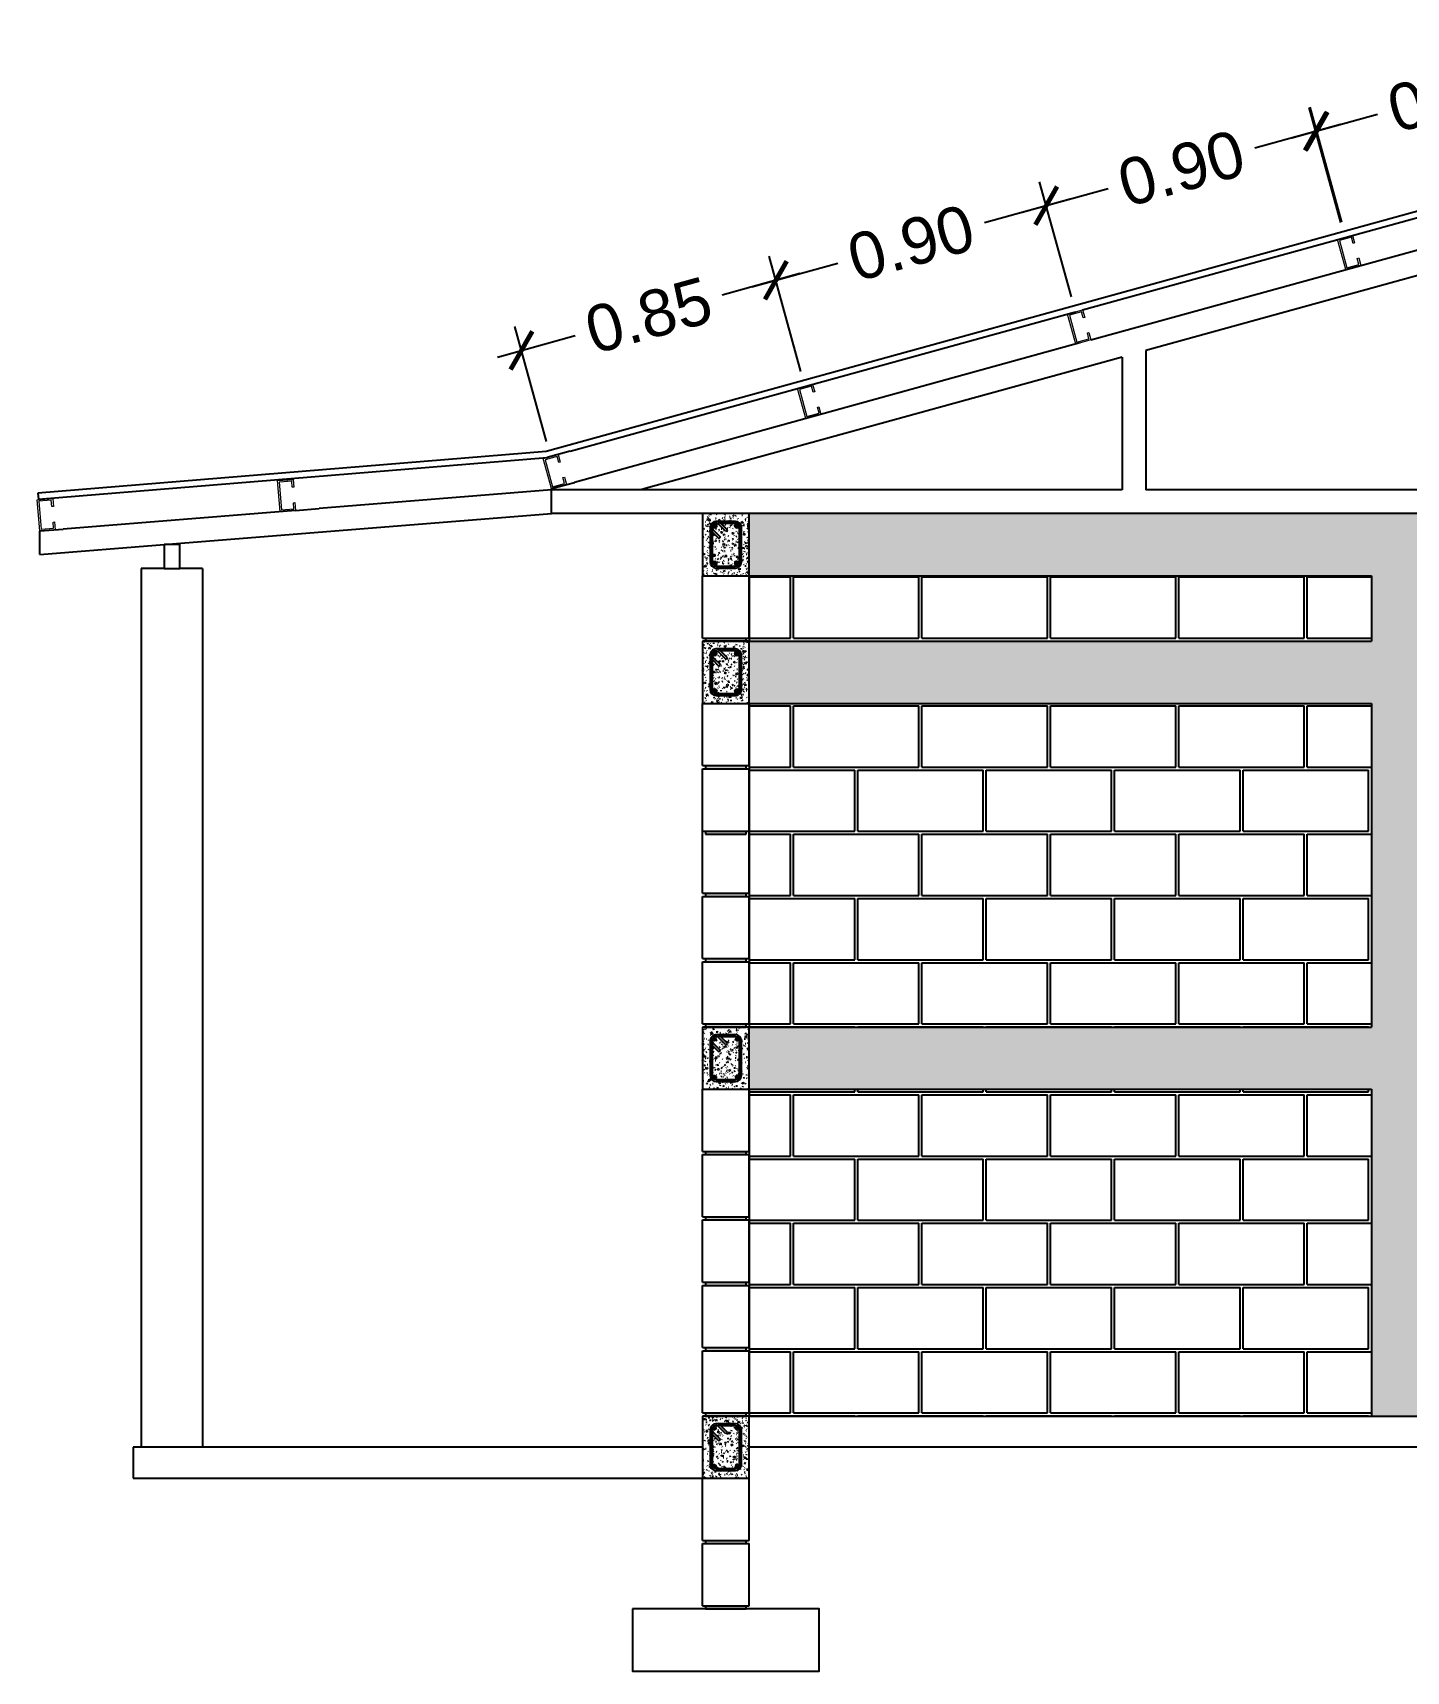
# Model space of a CAD drawing. Header units: metres. Extents: x 258817 to 259192, y 1878716 to 1878911.
# Drawn here: x 258947.08 to 258951.5, y 1878812.9 to 1878818.16 of the extents above; entities that cross this region are included whole.
import ezdxf

# ---------------------------------------------------------------- set-up
doc = ezdxf.new("R2010")
doc.units = ezdxf.units.M
doc.header["$MEASUREMENT"] = 0
for name, color, linetype in [('0.05', 9, 'Continuous'), ('SectionCutEdges', 1, 'Continuous'), ('Vistas', 7, 'Continuous')]:
    doc.layers.add(name, color=color, linetype=linetype)
doc.layers.add('G-Sect', color=73, linetype='Continuous', lineweight=50)
doc.styles.get("Standard").update_dxf_attribs({"font": 'arial.ttf'})
doc.dimstyles.new('JPcotas75', dxfattribs={"dimtxt": 0.15, "dimasz": 0.1, "dimexe": 0.08, "dimexo": 0.05, "dimgap": 0.05, "dimtad": 0, "dimzin": 1, "dimdsep": 46, "dimtxsty": 'Standard', "dimblk": 'ARCHTICK', "dimcen": 2.5, "dimdle": 0.08, "dimclrd": 1, "dimclre": 1, "dimclrt": 2, "dimadec": 0, "dimazin": 0, "dimtfac": 1, "dimtmove": 1, "dimatfit": 2, "dimfxl": 1.25, "dimarcsym": 0})

# ---------------------------------------------------------------- blocks, each defined once
blk = doc.blocks.new('Bloque')
h = blk.add_hatch(color=256)
h.dxf.hatch_style = 1
h.paths.add_polyline_path([(-0.06500000000000128, 0.009999999999999787), (-0.06500000000000127, 8.673617379884035e-19), (0.06499999999999773, 0), (0.06499999999999773, 0.009999999999999787)])
for p, q in [((-0.07500000000000284, 0.009999999999999787), (-0.07500000000000284, 0.21)), ((-0.07500000000000284, 0.21), (0.07499999999999574, 0.21)), ((0.07499999999999929, 0.009999999999999787), (0.07499999999999574, 0.21)), ((-0.07500000000000284, 0.009999999999999787), (-0.06500000000000128, 0.009999999999999787)), ((-0.06500000000000128, 0.009999999999999787), (-0.06500000000000128, 0)), ((-0.06500000000000128, 0.009999999999999787), (0.06499999999999773, 0.009999999999999787)), ((-0.06500000000000128, 0), (0.06499999999999773, 0)), ((0.06499999999999773, 0), (0.06499999999999773, 0.009999999999999787)), ((0.06499999999999773, 0.009999999999999787), (0.07499999999999929, 0.009999999999999787))]:
    blk.add_line(p, q)
blk = doc.blocks.new('Solera Intermedia')
at = {"layer": 'Vistas'}
h = blk.add_hatch(dxfattribs=at)
h.set_pattern_fill('FP_1', color=256, scale=0.001, style=0, pattern_type=2)
h.set_pattern_definition([(49.99999999999999, (-27.03235714041512, 14.39042432792485), (0.03643649882390161, -0.003187713201625367), [0.00381, -0.04191]), (355, (-27.03235714041512, 14.39042432792485), (-0.007048450637260457, 0.03821172008185581), [0.003048, -0.033528]), (100.451, (-27.02932114040595, 14.39015832799487), (0.02938857289101913, 0.03502294419989923), [0.003238, -0.035618]), (46.184, (-27.03235714041512, 14.40058432798833), (0.05421605576489392, -0.008408366208599218), [0.005715, -0.062865]), (96.63599999999998, (-27.02783914041356, 14.39988332777284), (0.04748050142084204, 0.04948544265564791), [0.004856999999999998, -0.05342699999999998]), (351.184, (-27.03235714041512, 14.40058432798833), (0.04748105749519273, 0.04948459764551189), [0.004572000000000001, -0.050292]), (21, (-27.02727714041248, 14.39804432797246), (0.03032264590381153, -0.02045280194477181), [0.00381, -0.04191]), (326, (-27.02727714041248, 14.39804432797246), (0.01236069566969662, 0.0368378801040606), [0.003048, -0.033528]), (71.45100000000001, (-27.02475014040829, 14.39634032780305), (0.04268328529264974, 0.01638389433639848), [0.003238, -0.035618]), (37.50000000000001, (-27.03235714041512, 14.39042432792485), (0.0006180667407672544, 0.01691081956925676), [0.001676, -0.031445, 0.001676, -0.03236, -0.033655]), (37.50000000000001, (-27.03235714041512, 14.39042432792485), (0.0006180667407672544, 0.01691081956925676), [-0.06715800000000001, 0.001676, -0.031979]), (7.499999999999999, (-27.03235714041512, 14.39042432792485), (0.01336413812266817, 0.02003577892766457), [0.001676, -0.017729, 0.001676, -0.03068300000000001, -0.012827]), (7.499999999999999, (-27.03235714041512, 14.39042432792485), (0.01336413812266817, 0.02003577892766457), [-0.051765, 0.001676, -0.011151]), (327.5, (-27.04368614041596, 14.39042432792485), (0.02711815875975743, -0.001146058672403351), [0.001676, -0.011024, 0.001676, -0.037948, -0.05257800000000001]), (327.5, (-27.04368614041596, 14.39042432792485), (0.02711815875975743, -0.001146058672403351), [-0.052324, 0.001676, -0.050902]), (317.5, (-27.04876614041859, 14.39042432792485), (0.0296257896324425, 0.005085069680374332), [0.001676, -0.014834, 0.001676, -0.024638, -0.037338]), (317.5, (-27.04876614041859, 14.39042432792485), (0.0296257896324425, 0.005085069680374332), [-0.042824, 0.001676, -0.035662])])
h.paths.add_polyline_path([(-0.07500000001164153, 0), (0.07500000001164153, 0), (0.07500000001164153, 0.1999999999534339), (-0.07500000001164153, 0.1999999999534339), (-0.07500000001164153, 0.03911949717439711)])
h.paths.add_polyline_path([(-0.02196974388789386, 0.02499999990686774), (-0.0309500000148546, 0.02499999990686774), (-0.03588050280814059, 0.0256491128820926), (-0.04047500001615845, 0.02755221608094871), (-0.04442038419074379, 0.03057961585000157), (-0.04744778393069282, 0.03452500002458692), (-0.04935088698402978, 0.03911949717439711), (-0.04999999998835847, 0.04404999990947545), (-0.04999999998835847, 0.1559500000439584), (-0.04935088698402978, 0.1608805027790368), (-0.04744778393069282, 0.165474999928847), (-0.04442038419074379, 0.1694203841034323), (-0.04047500001615845, 0.1724477838724852), (-0.03588050280814059, 0.1743508868385106), (-0.0309500000148546, 0.1750000000465661), (0.03094999998575076, 0.1750000000465661), (0.03588050280814059, 0.1743508868385106), (0.04047499998705462, 0.1724477838724852), (0.04442038419074379, 0.1694203841034323), (0.04744778393069282, 0.165474999928847), (0.04935088698402978, 0.1608805027790368), (0.04999999998835847, 0.1559500000439584), (0.04999999998835847, 0.04404999990947545), (0.04935088698402978, 0.03911949717439711), (0.04744778393069282, 0.03452500002458692), (0.04442038419074379, 0.03057961585000157), (0.04047499998705462, 0.02755221608094871), (0.03588050280814059, 0.0256491128820926), (0.03094999998575076, 0.02499999990686774), (0.004971024492988363, 0.02499999990686774)])
h.paths.add_polyline_path([(-0.01747961580986157, 0.03135000006295741), (0.03094999998575076, 0.03135000006295741), (0.03423700187704526, 0.03178274189122021), (0.03729999999632128, 0.03305147727951407), (0.0399302561127115, 0.0350697438698262), (0.04194852261571214, 0.03769999998621643), (0.043217258004006, 0.0407629981637001), (0.04365000000689179, 0.04404999990947545), (0.04365000000689179, 0.1559500000439584), (0.043217258004006, 0.1592370017897338), (0.04194852261571214, 0.1622999999672174), (0.0399302561127115, 0.1649302560836077), (0.03729999999632128, 0.1669485226739198), (0.03423700187704526, 0.1682172580622137), (0.03094999998575076, 0.1686499998904765), (-0.01670923162600957, 0.1686499998904765), (0.004971024492988363, 0.1469697437714785), (0.0004808964149560779, 0.1424796157516539), (-0.02196974388789386, 0.1649302560836077), (-0.02460000000428408, 0.1669485226739198), (-0.0276629981235601, 0.1682172580622137), (-0.0309500000148546, 0.1686499998904765), (-0.03423700187704526, 0.1682172580622137), (-0.03729999999632128, 0.1669485226739198), (-0.0399302561127115, 0.1649302560836077), (-0.04194852261571214, 0.1622999999672174), (-0.043217258004006, 0.1592370017897338), (-0.04365000000689179, 0.1559500000439584), (-0.043217258004006, 0.1526629980653524), (-0.04194852261571214, 0.1495999998878688), (-0.0399302561127115, 0.1469697437714785), (-0.01747961580986157, 0.1245191034395248), (-0.02196974388789386, 0.1200289754197001), (-0.04365000000689179, 0.1417092315386981), (-0.04365000000689179, 0.04404999990947545), (-0.043217258004006, 0.0407629981637001), (-0.04194852261571214, 0.03769999998621643), (-0.0399302561127115, 0.0350697438698262), (-0.03729999999632128, 0.03305147727951407), (-0.03423700187704526, 0.03178274189122021), (-0.0309500000148546, 0.03135000006295741), (-0.02196974388789386, 0.03135000006295741)])
h = blk.add_hatch(color=256, dxfattribs=at)
edge = h.paths.add_edge_path()
edge.add_arc((-0.03656266006873921, 0.1615626600105315), 0.004762499999998909, 0, 360)
for points in [[(-0.03656266006873921, 0.156800159951672), (-0.03398785818717442, 0.1575561901554465), (-0.03223053770489059, 0.1595842461101711), (-0.03184863546630368, 0.1622404344379902), (-0.03296340274391696, 0.164681434398517), (-0.03522090878686868, 0.1661322452127934), (-0.03790441137971357, 0.1661322452127934), (-0.04016191742266528, 0.164681434398517), (-0.04127668470027857, 0.1622404344379902), (-0.04089478246169165, 0.1595842461101711), (-0.03913746197940782, 0.1575561901554465)], [(0.03724043449619785, 0.1568486355245113), (0.03968143431120552, 0.1579634028021246), (0.0411322453583125, 0.1602209086995572), (0.0411322453583125, 0.1629044113215059), (0.03968143431120552, 0.1651619174517691), (0.03724043449619785, 0.1662766847293824), (0.03458424608106725, 0.165894782403484), (0.0325561901263427, 0.1641374619212002), (0.03180016006808728, 0.1615626600105315), (0.0325561901263427, 0.1589878580998629), (0.03458424608106725, 0.1572305376175791)], [(-0.03656266006873921, 0.03367483988404274), (-0.03398785818717442, 0.03443086985498667), (-0.03223053770489059, 0.03645892580971122), (-0.03184863546630368, 0.03911511437036097), (-0.03296340274391696, 0.04155611409805715), (-0.03522090878686868, 0.04300692514516413), (-0.03790441137971357, 0.04300692514516413), (-0.04016191742266528, 0.04155611409805715), (-0.04127668470027857, 0.03911511437036097), (-0.04089478246169165, 0.03645892580971122), (-0.03913746197940782, 0.03443086985498667)], [(0.03588488567038439, 0.03372331522405148), (0.03854107408551499, 0.03410521754994988), (0.04056913001113571, 0.03586253803223372), (0.04132516006939113, 0.03843733994290233), (0.04056913001113571, 0.04101214185357094), (0.03854107408551499, 0.04276946233585477), (0.03588488567038439, 0.04315136442892253), (0.03344388582627289, 0.04203659715130925), (0.03199307477916591, 0.03977909125387669), (0.03199307477916591, 0.03709558863192797), (0.03344388582627289, 0.03483808250166476)]]:
    blk.add_hatch(color=256, dxfattribs=at).paths.add_polyline_path(points)
h = blk.add_hatch(color=256, dxfattribs=at)
edge = h.paths.add_edge_path()
edge.add_arc((0.03656266006873921, 0.1615626600105315), 0.004762500000000728, 0, 360)
h = blk.add_hatch(color=256, dxfattribs=at)
edge = h.paths.add_edge_path()
edge.add_arc((-0.03656266006873921, 0.03843733994290233), 0.004762499999998909, 0, 360)
h = blk.add_hatch(color=256, dxfattribs=at)
edge = h.paths.add_edge_path()
edge.add_arc((0.03656266006873921, 0.03843733994290233), 0.004762499999998909, 0, 360)
for p, q in [((0.07500000001164153, 0.1999999999534339), (-0.07500000001164153, 0.1999999999534339)), ((-0.07500000001164153, 0.1999999999534339), (-0.07500000001164153, 0)), ((-0.04016191742266528, 0.164681434398517), (-0.04127668470027857, 0.1622404344379902)), ((-0.04127668470027857, 0.1622404344379902), (-0.04089478246169165, 0.1595842461101711)), ((-0.04089478246169165, 0.1595842461101711), (-0.03913746197940782, 0.1575561901554465)), ((-0.03790441137971357, 0.1661322452127934), (-0.04016191742266528, 0.164681434398517)), ((-0.03522090878686868, 0.1661322452127934), (-0.03790441137971357, 0.1661322452127934)), ((-0.03296340274391696, 0.164681434398517), (-0.03522090878686868, 0.1661322452127934)), ((-0.03398785818717442, 0.1575561901554465), (-0.03223053770489059, 0.1595842461101711)), ((-0.03184863546630368, 0.1622404344379902), (-0.03296340274391696, 0.164681434398517)), ((-0.03223053770489059, 0.1595842461101711), (-0.03184863546630368, 0.1622404344379902)), ((0.03094999998575076, 0.1750000000465661), (-0.0309500000148546, 0.1750000000465661)), ((0.0004808964149560779, 0.1424796157516539), (-0.02196974388789386, 0.1649302560836077)), ((0.004971024492988363, 0.1469697437714785), (-0.01747961580986157, 0.1694203841034323)), ((0.03094999998575076, 0.1686499998904765), (-0.01670923162600957, 0.1686499998904765)), ((0.0325561901263427, 0.1641374619212002), (0.03180016006808728, 0.1615626600105315)), ((0.03180016006808728, 0.1615626600105315), (0.0325561901263427, 0.1589878580998629)), ((0.03458424608106725, 0.165894782403484), (0.0325561901263427, 0.1641374619212002)), ((0.0325561901263427, 0.1589878580998629), (0.03458424608106725, 0.1572305376175791)), ((0.03724043449619785, 0.1662766847293824), (0.03458424608106725, 0.165894782403484)), ((0.03968143431120552, 0.1651619174517691), (0.03724043449619785, 0.1662766847293824)), ((0.03724043449619785, 0.1568486355245113), (0.03968143431120552, 0.1579634028021246)), ((0.0411322453583125, 0.1629044113215059), (0.03968143431120552, 0.1651619174517691)), ((0.03968143431120552, 0.1579634028021246), (0.0411322453583125, 0.1602209086995572)), ((0.0411322453583125, 0.1602209086995572), (0.0411322453583125, 0.1629044113215059)), ((0.07500000001164153, 0), (0.07500000001164153, 0.1999999999534339)), ((-0.04999999998835847, 0.1559500000439584), (-0.04999999998835847, 0.04404999990947545)), ((-0.04365000000689179, 0.1559500000439584), (-0.04365000000689179, 0.04404999990947545)), ((-0.04365000000689179, 0.1417092315386981), (-0.02196974388789386, 0.1200289754197001)), ((-0.0399302561127115, 0.1469697437714785), (-0.01747961580986157, 0.1245191034395248)), ((-0.03913746197940782, 0.1575561901554465), (-0.03656266006873921, 0.156800159951672)), ((-0.03656266006873921, 0.156800159951672), (-0.03398785818717442, 0.1575561901554465)), ((-0.02196974388789386, 0.1200289754197001), (-0.01747961580986157, 0.1245191034395248)), ((0.004971024492988363, 0.1469697437714785), (0.0004808964149560779, 0.1424796157516539)), ((0.03458424608106725, 0.1572305376175791), (0.03724043449619785, 0.1568486355245113)), ((0.04365000000689179, 0.04404999990947545), (0.04365000000689179, 0.1559500000439584)), ((0.04999999998835847, 0.04404999990947545), (0.04999999998835847, 0.1559500000439584)), ((-0.07500000001164153, 0), (0.07500000001164153, 0)), ((-0.04016191742266528, 0.04155611409805715), (-0.04127668470027857, 0.03911511437036097)), ((-0.04127668470027857, 0.03911511437036097), (-0.04089478246169165, 0.03645892580971122)), ((-0.04089478246169165, 0.03645892580971122), (-0.03913746197940782, 0.03443086985498667)), ((-0.03790441137971357, 0.04300692514516413), (-0.04016191742266528, 0.04155611409805715)), ((-0.03913746197940782, 0.03443086985498667), (-0.03656266006873921, 0.03367483988404274)), ((-0.03522090878686868, 0.04300692514516413), (-0.03790441137971357, 0.04300692514516413)), ((-0.03656266006873921, 0.03367483988404274), (-0.03398785818717442, 0.03443086985498667)), ((-0.03296340274391696, 0.04155611409805715), (-0.03522090878686868, 0.04300692514516413)), ((-0.03398785818717442, 0.03443086985498667), (-0.03223053770489059, 0.03645892580971122)), ((-0.03184863546630368, 0.03911511437036097), (-0.03296340274391696, 0.04155611409805715)), ((-0.03223053770489059, 0.03645892580971122), (-0.03184863546630368, 0.03911511437036097)), ((-0.0309500000148546, 0.03135000006295741), (0.03094999998575076, 0.03135000006295741)), ((-0.0309500000148546, 0.02499999990686774), (0.03094999998575076, 0.02499999990686774)), ((0.03344388582627289, 0.04203659715130925), (0.03199307477916591, 0.03977909125387669)), ((0.03199307477916591, 0.03977909125387669), (0.03199307477916591, 0.03709558863192797)), ((0.03199307477916591, 0.03709558863192797), (0.03344388582627289, 0.03483808250166476)), ((0.03588488567038439, 0.04315136442892253), (0.03344388582627289, 0.04203659715130925)), ((0.03344388582627289, 0.03483808250166476), (0.03588488567038439, 0.03372331522405148)), ((0.03854107408551499, 0.04276946233585477), (0.03588488567038439, 0.04315136442892253)), ((0.03588488567038439, 0.03372331522405148), (0.03854107408551499, 0.03410521754994988)), ((0.04056913001113571, 0.04101214185357094), (0.03854107408551499, 0.04276946233585477)), ((0.03854107408551499, 0.03410521754994988), (0.04056913001113571, 0.03586253803223372)), ((0.04132516006939113, 0.03843733994290233), (0.04056913001113571, 0.04101214185357094)), ((0.04056913001113571, 0.03586253803223372), (0.04132516006939113, 0.03843733994290233))]:
    blk.add_line(p, q, dxfattribs=at)
for centre, radius in [((-0.03656266006873921, 0.1615626600105315), 0.004762499999998909), ((0.03656266006873921, 0.1615626600105315), 0.004762500000000728), ((-0.03656266006873921, 0.03843733994290233), 0.004762499999998909), ((0.03656266006873921, 0.03843733994290233), 0.004762499999998909)]:
    blk.add_circle(centre, radius, dxfattribs=at)
for centre, radius, start, end in [((-0.0309500000148546, 0.1559500000439584), 0.01904999999999974, 44.99999528352232, 180), ((-0.0309500000148546, 0.1559500000439584), 0.01269999999999854, 44.99999528352232, 180), ((0.03094999998575076, 0.1559500000439584), 0.01904999999999927, 0, 90), ((0.03094999998575076, 0.1559500000439584), 0.01270000000000437, 0, 90), ((-0.0309500000148546, 0.1559500000439584), 0.01270000000000073, 180, 224.9999952835223), ((-0.0309500000148546, 0.04404999990947545), 0.01905000000000109, 180, 270), ((-0.0309500000148546, 0.04404999990947545), 0.012699999999998, 180, 270), ((0.03094999998575076, 0.04404999990947545), 0.01269999999999618, 270, 0), ((0.03094999998575076, 0.04404999990947545), 0.01904999999999927, 270, 0)]:
    blk.add_arc(centre, radius, start, end, dxfattribs=at)
blk = doc.blocks.new('Solera corona')
at = {"layer": 'Vistas'}
h = blk.add_hatch(dxfattribs=at)
h.set_pattern_fill('FP_1', color=256, scale=0.001, style=0, pattern_type=2)
h.set_pattern_definition([(49.99999999999999, (-27.49235714042152, 14.39042432792485), (0.03643649882390161, -0.003187713201625367), [0.00381, -0.04191]), (355, (-27.49235714042152, 14.39042432792485), (-0.007048450637260457, 0.03821172008185581), [0.003048, -0.033528]), (100.451, (-27.48932114041236, 14.39015832799487), (0.02938857289101913, 0.03502294419989923), [0.003238, -0.035618]), (46.184, (-27.49235714042152, 14.40058432798833), (0.05421605576489392, -0.008408366208599218), [0.005715, -0.062865]), (96.63599999999998, (-27.48783914041996, 14.39988332777284), (0.04748050142084204, 0.04948544265564791), [0.004856999999999996, -0.05342699999999997]), (351.184, (-27.49235714042152, 14.40058432798833), (0.04748105749519273, 0.04948459764551189), [0.004572000000000001, -0.050292]), (21, (-27.48727714041888, 14.39804432797246), (0.03032264590381153, -0.02045280194477181), [0.00381, -0.04191]), (326, (-27.48727714041888, 14.39804432797246), (0.01236069566969662, 0.0368378801040606), [0.003048, -0.033528]), (71.45100000000001, (-27.48475014041469, 14.39634032780305), (0.04268328529264974, 0.01638389433639848), [0.003238, -0.035618]), (37.50000000000001, (-27.49235714042152, 14.39042432792485), (0.0006180667407672544, 0.01691081956925676), [0.001676, -0.031445, 0.001676, -0.03236, -0.033655]), (37.50000000000001, (-27.49235714042152, 14.39042432792485), (0.0006180667407672544, 0.01691081956925676), [-0.06715800000000001, 0.001676, -0.031979]), (7.499999999999999, (-27.49235714042152, 14.39042432792485), (0.01336413812266817, 0.02003577892766457), [0.001676, -0.017729, 0.001676, -0.03068300000000001, -0.012827]), (7.499999999999999, (-27.49235714042152, 14.39042432792485), (0.01336413812266817, 0.02003577892766457), [-0.051765, 0.001676, -0.011151]), (327.5, (-27.50368614042236, 14.39042432792485), (0.02711815875975743, -0.001146058672403351), [0.001676, -0.011024, 0.001676, -0.037948, -0.05257800000000001]), (327.5, (-27.50368614042236, 14.39042432792485), (0.02711815875975743, -0.001146058672403351), [-0.052324, 0.001676, -0.050902]), (317.5, (-27.508766140425, 14.39042432792485), (0.0296257896324425, 0.005085069680374332), [0.001676, -0.014834, 0.001676, -0.024638, -0.037338]), (317.5, (-27.508766140425, 14.39042432792485), (0.0296257896324425, 0.005085069680374332), [-0.042824, 0.001676, -0.035662])])
h.paths.add_polyline_path([(-0.07499999999708962, 0), (0.07499999999708962, 0), (0.07499999999708962, 0.1999999999534339), (-0.07499999999708962, 0.1999999999534339), (-0.07499999999708962, 0.03911949717439711)])
h.paths.add_polyline_path([(0.03095000000030268, 0.02499999990686774), (-0.03095000000030268, 0.02499999990686774), (-0.03588050282269251, 0.0256491128820926), (-0.04047500000160653, 0.02755221608094871), (-0.04442038417619187, 0.03057961585000157), (-0.04744778394524474, 0.03452500002458692), (-0.0493508869985817, 0.03911949717439711), (-0.05000000000291038, 0.04404999990947545), (-0.05000000000291038, 0.1559500000439584), (-0.0493508869985817, 0.1608805027790368), (-0.04744778394524474, 0.165474999928847), (-0.04442038417619187, 0.1694203841034323), (-0.04047500000160653, 0.1724477838724852), (-0.03588050282269251, 0.1743508868385106), (-0.03095000000030268, 0.1750000000465661), (0.03095000000030268, 0.1750000000465661), (0.03588050279358868, 0.1743508868385106), (0.04047500000160653, 0.1724477838724852), (0.04442038417619187, 0.1694203841034323), (0.04744778394524474, 0.165474999928847), (0.04935088696947787, 0.1608805027790368), (0.05000000000291038, 0.1559500000439584), (0.05000000000291038, 0.04404999990947545), (0.04935088696947787, 0.03911949717439711), (0.04744778394524474, 0.03452500002458692), (0.04442038417619187, 0.03057961585000157), (0.04047500000160653, 0.02755221608094871), (0.03588050279358868, 0.0256491128820926), (0.03423700186249334, 0.02543274196796119)])
h.paths.add_polyline_path([(0.009572017312166281, 0.03135000006295741), (0.03095000000030268, 0.03135000006295741), (0.03423700186249334, 0.03178274189122021), (0.03729999998176936, 0.03305147727951407), (0.03993025609815959, 0.0350697438698262), (0.04194852263026405, 0.03769999998621643), (0.04321725798945408, 0.0407629981637001), (0.04364999999233987, 0.04404999990947545), (0.04364999999233987, 0.1559500000439584), (0.04321725798945408, 0.1592370017897338), (0.04194852263026405, 0.1622999999672174), (0.03993025609815959, 0.1649302560836077), (0.03729999998176936, 0.1669485226739198), (0.03423700186249334, 0.1682172580622137), (0.03095000000030268, 0.1686499998904765), (-0.01670923164056148, 0.1686499998904765), (0.004971024478436448, 0.1469697437714785), (0.0004808964295079932, 0.1424796157516539), (-0.02196974387334194, 0.1649302560836077), (-0.024600000018836, 0.1669485226739198), (-0.02766299813811202, 0.1682172580622137), (-0.03095000000030268, 0.1686499998904765), (-0.03423700189159717, 0.1682172580622137), (-0.03730000001087319, 0.1669485226739198), (-0.03993025612726342, 0.1649302560836077), (-0.04194852263026405, 0.1622999999672174), (-0.04321725798945408, 0.1592370017897338), (-0.0436500000214437, 0.1559500000439584), (-0.04321725798945408, 0.1526629980653524), (-0.04194852263026405, 0.1495999998878688), (-0.03993025612726342, 0.1469697437714785), (-0.01747961582441349, 0.1245191034395248), (-0.02196974387334194, 0.1200289754197001), (-0.0436500000214437, 0.1417092315386981), (-0.0436500000214437, 0.04404999990947545), (-0.04321725798945408, 0.0407629981637001), (-0.04194852263026405, 0.03769999998621643), (-0.03993025612726342, 0.0350697438698262), (-0.03730000001087319, 0.03305147727951407), (-0.03423700189159717, 0.03178274189122021), (-0.03095000000030268, 0.03135000006295741), (0.004971024478436448, 0.03135000006295741)])
h = blk.add_hatch(color=256, dxfattribs=at)
edge = h.paths.add_edge_path()
edge.add_arc((-0.03544012807833496, 0.160440128063783), 0.006350000000000364, 0, 360)
for points in [[(-0.03544012807833496, 0.154090128140524), (-0.03226512805849779, 0.154940866632387), (-0.02994086676335428, 0.1572651281021535), (-0.02909012806776445, 0.160440128063783), (-0.02994086676335428, 0.1636151280254126), (-0.03226512805849779, 0.1659393892623484), (-0.03544012807833496, 0.1667901279870421), (-0.03861512806906831, 0.1659393892623484), (-0.04093938939331565, 0.1636151280254126), (-0.04179012805980165, 0.160440128063783), (-0.04093938939331565, 0.1572651281021535), (-0.03861512806906831, 0.154940866632387)], [(0.03544012804923113, 0.154090128140524), (0.03861512803996447, 0.154940866632387), (0.04093938936421182, 0.1572651281021535), (0.04179012805980165, 0.160440128063783), (0.04093938936421182, 0.1636151280254126), (0.03861512803996447, 0.1659393892623484), (0.03544012804923113, 0.1667901279870421), (0.03226512805849779, 0.1659393892623484), (0.02994086673425045, 0.1636151280254126), (0.02909012803866062, 0.160440128063783), (0.02994086673425045, 0.1572651281021535), (0.03226512805849779, 0.154940866632387)], [(-0.03544012807833496, 0.0332098719663918), (-0.03226512805849779, 0.03406061069108546), (-0.02994086676335428, 0.03638487192802131), (-0.02909012806776445, 0.03955987188965082), (-0.02994086676335428, 0.04273487185128033), (-0.03226512805849779, 0.04505913332104683), (-0.03544012807833496, 0.04590987181290984), (-0.03861512806906831, 0.04505913332104683), (-0.04093938939331565, 0.04273487185128033), (-0.04179012805980165, 0.03955987188965082), (-0.04093938939331565, 0.03638487192802131), (-0.03861512806906831, 0.03406061069108546)], [(0.03544012804923113, 0.0332098719663918), (0.03861512803996447, 0.03406061069108546), (0.04093938936421182, 0.03638487192802131), (0.04179012805980165, 0.03955987188965082), (0.04093938936421182, 0.04273487185128033), (0.03861512803996447, 0.04505913332104683), (0.03544012804923113, 0.04590987181290984), (0.03226512805849779, 0.04505913332104683), (0.02994086673425045, 0.04273487185128033), (0.02909012803866062, 0.03955987188965082), (0.02994086673425045, 0.03638487192802131), (0.03226512805849779, 0.03406061069108546)]]:
    blk.add_hatch(color=256, dxfattribs=at).paths.add_polyline_path(points)
h = blk.add_hatch(color=256, dxfattribs=at)
edge = h.paths.add_edge_path()
edge.add_arc((0.03544012804923113, 0.160440128063783), 0.006350000000000364, 0, 360)
h = blk.add_hatch(color=256, dxfattribs=at)
edge = h.paths.add_edge_path()
edge.add_arc((-0.03544012807833496, 0.03955987188965082), 0.006350000000000364, 0, 360)
h = blk.add_hatch(color=256, dxfattribs=at)
edge = h.paths.add_edge_path()
edge.add_arc((0.03544012804923113, 0.03955987188965082), 0.006350000000000364, 0, 360)
for p, q in [((0.07499999999708962, 0.1999999999534339), (-0.07499999999708962, 0.1999999999534339)), ((-0.07499999999708962, 0.1999999999534339), (-0.07499999999708962, 0)), ((-0.04093938939331565, 0.1636151280254126), (-0.04179012805980165, 0.160440128063783)), ((-0.04179012805980165, 0.160440128063783), (-0.04093938939331565, 0.1572651281021535)), ((-0.03861512806906831, 0.1659393892623484), (-0.04093938939331565, 0.1636151280254126)), ((-0.03544012807833496, 0.1667901279870421), (-0.03861512806906831, 0.1659393892623484)), ((-0.03226512805849779, 0.1659393892623484), (-0.03544012807833496, 0.1667901279870421)), ((-0.02994086676335428, 0.1636151280254126), (-0.03226512805849779, 0.1659393892623484)), ((0.03095000000030268, 0.1750000000465661), (-0.03095000000030268, 0.1750000000465661)), ((-0.02909012806776445, 0.160440128063783), (-0.02994086676335428, 0.1636151280254126)), ((-0.02994086676335428, 0.1572651281021535), (-0.02909012806776445, 0.160440128063783)), ((0.0004808964295079932, 0.1424796157516539), (-0.02196974387334194, 0.1649302560836077)), ((0.004971024478436448, 0.1469697437714785), (-0.01747961582441349, 0.1694203841034323)), ((0.03095000000030268, 0.1686499998904765), (-0.01670923164056148, 0.1686499998904765)), ((0.02994086673425045, 0.1636151280254126), (0.02909012803866062, 0.160440128063783)), ((0.02909012803866062, 0.160440128063783), (0.02994086673425045, 0.1572651281021535)), ((0.03226512805849779, 0.1659393892623484), (0.02994086673425045, 0.1636151280254126)), ((0.03544012804923113, 0.1667901279870421), (0.03226512805849779, 0.1659393892623484)), ((0.03861512803996447, 0.1659393892623484), (0.03544012804923113, 0.1667901279870421)), ((0.04093938936421182, 0.1636151280254126), (0.03861512803996447, 0.1659393892623484)), ((0.04179012805980165, 0.160440128063783), (0.04093938936421182, 0.1636151280254126)), ((0.04093938936421182, 0.1572651281021535), (0.04179012805980165, 0.160440128063783)), ((0.07499999999708962, 0), (0.07499999999708962, 0.1999999999534339)), ((-0.05000000000291038, 0.1559500000439584), (-0.05000000000291038, 0.04404999990947545)), ((-0.0436500000214437, 0.1559500000439584), (-0.0436500000214437, 0.04404999990947545)), ((-0.0436500000214437, 0.1417092315386981), (-0.02196974387334194, 0.1200289754197001)), ((-0.04093938939331565, 0.1572651281021535), (-0.03861512806906831, 0.154940866632387)), ((-0.03993025612726342, 0.1469697437714785), (-0.01747961582441349, 0.1245191034395248)), ((-0.03861512806906831, 0.154940866632387), (-0.03544012807833496, 0.154090128140524)), ((-0.03544012807833496, 0.154090128140524), (-0.03226512805849779, 0.154940866632387)), ((-0.03226512805849779, 0.154940866632387), (-0.02994086676335428, 0.1572651281021535)), ((-0.02196974387334194, 0.1200289754197001), (-0.01747961582441349, 0.1245191034395248)), ((0.004971024478436448, 0.1469697437714785), (0.0004808964295079932, 0.1424796157516539)), ((0.02994086673425045, 0.1572651281021535), (0.03226512805849779, 0.154940866632387)), ((0.03226512805849779, 0.154940866632387), (0.03544012804923113, 0.154090128140524)), ((0.03544012804923113, 0.154090128140524), (0.03861512803996447, 0.154940866632387)), ((0.03861512803996447, 0.154940866632387), (0.04093938936421182, 0.1572651281021535)), ((0.04364999999233987, 0.04404999990947545), (0.04364999999233987, 0.1559500000439584)), ((0.05000000000291038, 0.04404999990947545), (0.05000000000291038, 0.1559500000439584)), ((-0.07499999999708962, 0), (0.07499999999708962, 0)), ((-0.04093938939331565, 0.04273487185128033), (-0.04179012805980165, 0.03955987188965082)), ((-0.04179012805980165, 0.03955987188965082), (-0.04093938939331565, 0.03638487192802131)), ((-0.03861512806906831, 0.04505913332104683), (-0.04093938939331565, 0.04273487185128033)), ((-0.04093938939331565, 0.03638487192802131), (-0.03861512806906831, 0.03406061069108546)), ((-0.03544012807833496, 0.04590987181290984), (-0.03861512806906831, 0.04505913332104683)), ((-0.03861512806906831, 0.03406061069108546), (-0.03544012807833496, 0.0332098719663918)), ((-0.03226512805849779, 0.04505913332104683), (-0.03544012807833496, 0.04590987181290984)), ((-0.03544012807833496, 0.0332098719663918), (-0.03226512805849779, 0.03406061069108546)), ((-0.02994086676335428, 0.04273487185128033), (-0.03226512805849779, 0.04505913332104683)), ((-0.03226512805849779, 0.03406061069108546), (-0.02994086676335428, 0.03638487192802131)), ((-0.03095000000030268, 0.03135000006295741), (0.03095000000030268, 0.03135000006295741)), ((-0.03095000000030268, 0.02499999990686774), (0.03095000000030268, 0.02499999990686774)), ((-0.02909012806776445, 0.03955987188965082), (-0.02994086676335428, 0.04273487185128033)), ((-0.02994086676335428, 0.03638487192802131), (-0.02909012806776445, 0.03955987188965082)), ((0.02994086673425045, 0.04273487185128033), (0.02909012803866062, 0.03955987188965082)), ((0.02909012803866062, 0.03955987188965082), (0.02994086673425045, 0.03638487192802131)), ((0.03226512805849779, 0.04505913332104683), (0.02994086673425045, 0.04273487185128033)), ((0.02994086673425045, 0.03638487192802131), (0.03226512805849779, 0.03406061069108546)), ((0.03544012804923113, 0.04590987181290984), (0.03226512805849779, 0.04505913332104683)), ((0.03226512805849779, 0.03406061069108546), (0.03544012804923113, 0.0332098719663918)), ((0.03861512803996447, 0.04505913332104683), (0.03544012804923113, 0.04590987181290984)), ((0.03544012804923113, 0.0332098719663918), (0.03861512803996447, 0.03406061069108546)), ((0.04093938936421182, 0.04273487185128033), (0.03861512803996447, 0.04505913332104683)), ((0.03861512803996447, 0.03406061069108546), (0.04093938936421182, 0.03638487192802131)), ((0.04179012805980165, 0.03955987188965082), (0.04093938936421182, 0.04273487185128033)), ((0.04093938936421182, 0.03638487192802131), (0.04179012805980165, 0.03955987188965082))]:
    blk.add_line(p, q, dxfattribs=at)
for centre in [(-0.03544012807833496, 0.160440128063783), (0.03544012804923113, 0.160440128063783), (-0.03544012807833496, 0.03955987188965082), (0.03544012804923113, 0.03955987188965082)]:
    blk.add_circle(centre, 0.006350000000000364, dxfattribs=at)
for centre, radius, start, end in [((-0.03095000000030268, 0.1559500000439584), 0.01904999999999974, 44.99999528352232, 180), ((-0.03095000000030268, 0.1559500000439584), 0.01269999999999854, 44.99999528352232, 180), ((0.03095000000030268, 0.1559500000439584), 0.01905000000000109, 0, 90), ((0.03095000000030268, 0.1559500000439584), 0.01270000000000255, 0, 90), ((-0.03095000000030268, 0.1559500000439584), 0.01270000000000073, 180, 224.9999952835223), ((-0.03095000000030268, 0.04404999990947545), 0.01904999999999927, 180, 270), ((-0.03095000000030268, 0.04404999990947545), 0.01269999999999618, 180, 270), ((0.03095000000030268, 0.04404999990947545), 0.01269999999999618, 270, 0), ((0.03095000000030268, 0.04404999990947545), 0.01905000000000109, 270, 0)]:
    blk.add_arc(centre, radius, start, end, dxfattribs=at)
blk = doc.blocks.new('EBBBA')
at = {"layer": 'G-Sect', "color": 1, "linetype": 'Continuous', "lineweight": 15}
for p, q in [((322.5081565357202, 226.0165685705693), (322.557652870648, 226.0280032908857)), ((322.531025976353, 225.9175759007137), (322.5081565357202, 226.0165685705693)), ((322.5539066487374, 226.0220061397789), (322.5141536868269, 226.0128223486587)), ((322.5141536868269, 226.0128223486587), (322.5347721982636, 225.9235730518203)), ((322.5584985442975, 226.0021296588237), (322.5539066487374, 226.0220061397789)), ((322.557652870648, 226.0280032908857), (322.5633702308062, 226.0032551234218)), ((322.5633702308062, 226.0032551234218), (322.5584985442975, 226.0021296588237)), ((322.5805223112808, 225.92901062103), (322.531025976353, 225.9175759007137)), ((322.5347721982636, 225.9235730518203), (322.5745251601741, 225.9327568429406)), ((322.569933264614, 225.9526333238958), (322.5748049511226, 225.953758788494)), ((322.5745251601741, 225.9327568429406), (322.569933264614, 225.9526333238958)), ((322.5748049511226, 225.953758788494), (322.5805223112808, 225.92901062103))]:
    blk.add_line(p, q, dxfattribs=at)
blk = doc.blocks.new('_ArchTick')
at = {"color": 0, "linetype": 'ByBlock', "const_width": 0.15}
blk.add_lwpolyline([(-0.5, -0.5), (0.5, 0.5)], dxfattribs=at)
blk = doc.blocks.new('*D776')
at = {"layer": 'Defpoints', "color": 0, "transparency": 16777216}
for p in [(258949.4724191487, 1878817.368300696), (258949.5664833334, 1878817.027176354), (258948.7488559726, 1878816.801717653)]:
    blk.add_point(p, dxfattribs=at)
at = {"layer": 'Vistas', "color": 1, "lineweight": -2, "transparency": 16777216}
for p, q in [((258949.5531920153, 1878817.075377401), (258949.4511530398, 1878817.44542237)), ((258949.5495408228, 1878817.389566805), (258949.3001555555, 1878817.320799441)), ((258948.5776701139, 1878817.121575886), (258948.8270553814, 1878817.19034325)), ((258948.7355646546, 1878816.8499187), (258948.6335256791, 1878817.219963669))]:
    blk.add_line(p, q, dxfattribs=at)
at = {"layer": 'Vistas', "color": 1, "lineweight": -2, "transparency": 16777216, "xscale": 0.1, "yscale": 0.1, "zscale": 0.1}
for p, rotation in [((258949.4724191487, 1878817.368300696), 15.41606107237951), ((258948.654791788, 1878817.142841995), 195.4160610723795)]:
    blk.add_blockref('_ArchTick', p, dxfattribs=dict(at, rotation=rotation))
at = {"layer": 'Vistas', "color": 2, "transparency": 16777216, "insert": (258949.0636054684, 1878817.255571346), "char_height": 0.15, "attachment_point": 5, "rotation": 15.416061072379506}
blk.add_mtext('0.85', dxfattribs=at)
blk = doc.blocks.new('*D777')
at = {"layer": 'Defpoints', "color": 0, "transparency": 16777216}
for p in [(258950.3413512013, 1878817.607994182), (258950.4354473602, 1878817.26687866), (258949.5664833332, 1878817.027176354)]:
    blk.add_point(p, dxfattribs=at)
at = {"layer": 'Vistas', "color": 1, "lineweight": -2, "transparency": 16777216}
for p, q in [((258950.4221515241, 1878817.31507846), (258950.3200778636, 1878817.685113862)), ((258950.4184708815, 1878817.62926752), (258950.142624077, 1878817.55317563)), ((258949.5531874972, 1878817.075376154), (258949.4511138367, 1878817.445411557)), ((258949.395267494, 1878817.347018539), (258949.6711142985, 1878817.423110428))]:
    blk.add_line(p, q, dxfattribs=at)
at = {"layer": 'Vistas', "color": 1, "lineweight": -2, "transparency": 16777216, "xscale": 0.1, "yscale": 0.1, "zscale": 0.1}
for p, rotation in [((258950.3413512013, 1878817.607994182), 15.42143163188402), ((258949.4723871744, 1878817.368291876), 195.421431631884)]:
    blk.add_blockref('_ArchTick', p, dxfattribs=dict(at, rotation=rotation))
at = {"layer": 'Vistas', "color": 2, "transparency": 16777216, "insert": (258949.9068691878, 1878817.488143029), "char_height": 0.15, "attachment_point": 5, "rotation": 15.421431631884023}
blk.add_mtext('0.90', dxfattribs=at)
blk = doc.blocks.new('*D778')
at = {"layer": 'Defpoints', "color": 0, "transparency": 16777216}
for p in [(258952.0765888636, 1878818.086481648), (258952.1706850225, 1878817.745366125), (258951.3017209957, 1878817.50566382)]:
    blk.add_point(p, dxfattribs=at)
at = {"layer": 'Vistas', "color": 1, "lineweight": -2, "transparency": 16777216}
for p, q in [((258952.1573891864, 1878817.793565926), (258952.0553155259, 1878818.163601328)), ((258952.153708544, 1878818.107754985), (258951.8778617395, 1878818.031663096)), ((258951.2884251596, 1878817.55386362), (258951.1863514991, 1878817.923899023)), ((258951.1305051566, 1878817.825506005), (258951.406351961, 1878817.901597894))]:
    blk.add_line(p, q, dxfattribs=at)
at = {"layer": 'Vistas', "color": 1, "lineweight": -2, "transparency": 16777216, "xscale": 0.1, "yscale": 0.1, "zscale": 0.1}
for p, rotation in [((258952.0765888636, 1878818.086481648), 15.42143163188402), ((258951.2076248368, 1878817.846779342), 195.421431631884)]:
    blk.add_blockref('_ArchTick', p, dxfattribs=dict(at, rotation=rotation))
at = {"layer": 'Vistas', "color": 2, "transparency": 16777216, "insert": (258951.6421068504, 1878817.966630495), "char_height": 0.15, "attachment_point": 5, "rotation": 15.421431631884023}
blk.add_mtext('0.90', dxfattribs=at)
blk = doc.blocks.new('*D775')
at = {"layer": 'Defpoints', "color": 0, "transparency": 16777216}
for p in [(258951.2103152281, 1878817.847696487), (258951.3044113869, 1878817.506580966), (258950.4354473602, 1878817.26687866)]:
    blk.add_point(p, dxfattribs=at)
at = {"layer": 'Vistas', "color": 1, "lineweight": -2, "transparency": 16777216}
for p, q in [((258951.2911155508, 1878817.554780766), (258951.1890418904, 1878817.924816168)), ((258951.2874349085, 1878817.868969825), (258951.011588104, 1878817.792877935)), ((258950.264231521, 1878817.586720844), (258950.5400783255, 1878817.662812734)), ((258950.4221515241, 1878817.31507846), (258950.3200778636, 1878817.685113862))]:
    blk.add_line(p, q, dxfattribs=at)
at = {"layer": 'Vistas', "color": 1, "lineweight": -2, "transparency": 16777216, "xscale": 0.1, "yscale": 0.1, "zscale": 0.1}
for p, rotation in [((258951.2103152281, 1878817.847696487), 15.42143163188402), ((258950.3413512014, 1878817.607994182), 195.421431631884)]:
    blk.add_blockref('_ArchTick', p, dxfattribs=dict(at, rotation=rotation))
at = {"layer": 'Vistas', "color": 2, "transparency": 16777216, "insert": (258950.7758332149, 1878817.727845334), "char_height": 0.15, "attachment_point": 5, "rotation": 15.421431631884023}
blk.add_mtext('0.90', dxfattribs=at)

msp = doc.modelspace()

# ---------------------------------------------------------------- hatches: boundary and pattern name
at = {"layer": '0.05'}
h = msp.add_hatch(dxfattribs=at)
h.set_pattern_fill('AR-CONC', color=256, scale=0.0258)
h.set_pattern_definition([(49.99999999999999, (0, 0), (0.1850531271109944, -0.01619005082550954), [0.01935, -0.21285]), (355, (0, 0), (-0.035797844072154, 0.194065570494603), [0.01548, -0.17028]), (100.45144446, (0.015421093698, -0.001349170752), (0.1492552824555949, 0.1778755176699064), [0.01644496953599999, -0.180894664896]), (46.18420000000001, (0, 0.0516), (0.2753482633132657, -0.04270397444461375), [0.029025, -0.319275]), (96.63563549, (0.02294568021, 0.048041326794), (0.2411427819839509, 0.251322598999834), [0.024667468236, -0.27134215008]), (351.1841639899999, (0, 0.0516), (0.2411427818241315, 0.2513225988696575), [0.02322, -0.255420000258]), (21, (0.0258, 0.0387), (0.1540020194465631, -0.1038756737916574), [0.01935, -0.21285]), (326.0000000000001, (0.0258, 0.0387), (0.06277535563576808, 0.1870887116220881), [0.01548, -0.17028]), (71.45144474, (0.038633501532, 0.030043693908), (0.2167773731963326, 0.0832130374240393), [0.01644496902, -0.180894664896]), (37.50000000000001, (0, 0), (0.003137242671860992, 0.08588661428847837), [0, -0.168216, 0, -0.17286, 0, -0.170925]), (7.499999999999999, (0, 0), (0.06787194066007433, 0.1017582216656489), [0, -0.09855599999999999, 0, -0.164346, 0, -0.065145]), (327.5, (-0.057534, 0), (0.1377261885324815, -0.005819156907469977), [0, -0.0645, 0, -0.20124, 0, -0.26703]), (317.5, (-0.083334, 0), (0.1504620316903356, 0.02582708544173797), [0, -0.08385, 0, -0.133644, 0, -0.18963])])
h.paths.add_polyline_path([(258955.1065645926, 1878816.208553742), (258953.1065645925, 1878816.208553741), (258953.1065645925, 1878816.418553742), (258955.1065645926, 1878816.418553742), (258955.1065645926, 1878816.618553742), (258949.3865645927, 1878816.618553742), (258949.3865645927, 1878816.418553741), (258951.3865645925, 1878816.418553742), (258951.3865645926, 1878816.208553741), (258949.3865645926, 1878816.208553741), (258949.3865645926, 1878816.008553741), (258951.3865645926, 1878816.008553741), (258951.3865645925, 1878814.968553742), (258949.3865645926, 1878814.968553742), (258949.3865645926, 1878814.768553742), (258951.3865645925, 1878814.768553742), (258951.3865645926, 1878813.718553742), (258951.5865645925, 1878813.718553742), (258951.5865645925, 1878814.768553742), (258951.7165645926, 1878814.768553742), (258951.7165645926, 1878814.868553742), (258955.1065645926, 1878814.868553742), (258955.1065645926, 1878814.968553742), (258953.1065645925, 1878814.968553742), (258953.1065645925, 1878816.008553741), (258955.1065645926, 1878816.008553742)])
h.paths.add_polyline_path([(258951.5865645925, 1878816.208553741), (258951.5865645925, 1878816.418553742), (258952.9065645926, 1878816.418553742), (258952.9065645926, 1878816.208553741)], flags=16)
h.paths.add_polyline_path([(258951.5865645925, 1878816.008553741), (258952.9065645926, 1878816.008553741), (258952.9065645926, 1878814.968553742), (258951.5865645925, 1878814.968553742)], flags=16)
h = msp.add_hatch(dxfattribs=at)
h.set_pattern_fill('AR-B816C', color=256, scale=0.0258)
h.set_pattern_definition([(0, (258951.3865645926, 1878816.208553741), (0.2064, 0.2064), [0.403125, -0.009675]), (0, (258951.1801645926, 1878816.218228742), (0.2064, 0.2064), [0.403125, -0.009675]), (90, (258951.3865645926, 1878816.208553741), (-0.2064, 0.2064), [-0.216075, 0.196725]), (90, (258951.3768895926, 1878816.208553741), (-0.2064, 0.2064), [-0.216075, 0.196725])])
h.paths.add_polyline_path([(258951.3865645925, 1878816.418553742), (258949.3865645926, 1878816.418553741), (258949.3865645926, 1878816.218553742), (258949.3865645926, 1878816.208553741), (258951.3865645926, 1878816.208553741)])
h = msp.add_hatch(dxfattribs=at)
h.set_pattern_fill('AR-B816C', color=256, scale=0.0258)
h.set_pattern_definition([(0, (258951.3865645926, 1878814.968553742), (0.2064, 0.2064), [0.403125, -0.009675]), (0, (258951.1801645926, 1878814.978228742), (0.2064, 0.2064), [0.403125, -0.009675]), (90, (258951.3865645926, 1878814.968553742), (-0.2064, 0.2064), [-0.216075, 0.196725]), (90, (258951.3768895926, 1878814.968553742), (-0.2064, 0.2064), [-0.216075, 0.196725])])
h.paths.add_polyline_path([(258951.3865645926, 1878816.008553741), (258949.3865645926, 1878816.008553741), (258949.3865645926, 1878815.808553742), (258949.3865645926, 1878814.968553742), (258951.3865645925, 1878814.968553742)])
h = msp.add_hatch(dxfattribs=at)
h.set_pattern_fill('AR-B816C', color=256, scale=0.0258)
h.set_pattern_definition([(0, (258951.3865645926, 1878813.718553742), (0.2064, 0.2064), [0.403125, -0.009675]), (0, (258951.1801645926, 1878813.728228742), (0.2064, 0.2064), [0.403125, -0.009675]), (90, (258951.3865645926, 1878813.718553742), (-0.2064, 0.2064), [-0.216075, 0.196725]), (90, (258951.3768895926, 1878813.718553742), (-0.2064, 0.2064), [-0.216075, 0.196725])])
h.paths.add_polyline_path([(258951.3865645925, 1878814.768553742), (258949.3865645926, 1878814.768553742), (258949.3865645926, 1878814.568553742), (258949.3865645926, 1878813.718553742), (258951.3865645926, 1878813.718553742)])

# ---------------------------------------------------------------- linework, layer by layer
for p, q in [((258949.3865645926, 1878813.718553742), (258955.1065645926, 1878813.718553742)), ((258949.2365645926, 1878813.618553742), (258947.4065645926, 1878813.618553742)), ((258955.1065645926, 1878813.618553742), (258949.3865645926, 1878813.618553742)), ((258947.4065645926, 1878813.518553742), (258949.2365645926, 1878813.518553742))]:
    msp.add_line(p, q)
msp.add_lwpolyline([(258949.0115645926, 1878813.098553742), (258949.0115645926, 1878812.898553742), (258949.6115645926, 1878812.898553742), (258949.6115645926, 1878813.098553742), (258949.3115645926, 1878813.098553742)], close=True)
at = {"layer": 'SectionCutEdges'}
for p, q in [((258952.1277440858, 1878817.754271703), (258948.7343273986, 1878816.818545507)), ((258950.4582026876, 1878817.273065746), (258952.1330606131, 1878817.734991285)), ((258948.8112925015, 1878816.819022004), (258950.4354473601, 1878817.26687866)), ((258948.7343273986, 1878816.818545507), (258947.1008669944, 1878816.684509485)), ((258948.8112925015, 1878816.819022004), (258948.7378341071, 1878816.798766035)), ((258947.1025026268, 1878816.664576479), (258948.7378341071, 1878816.798766035)), ((258948.7513380866, 1878816.698669902), (258948.824796481, 1878816.718925871)), ((258947.1008669944, 1878816.684509485), (258947.1025026268, 1878816.664576479)), ((258947.9289513396, 1878816.628784504), (258948.004907353, 1878816.634877453)), ((258947.1065645926, 1878816.562815266), (258947.182520606, 1878816.568908215)), ((258947.5569645926, 1878816.518669902), (258947.5061645926, 1878816.518669902)), ((258947.5061645926, 1878816.518669902), (258947.5061645926, 1878816.442469902)), ((258947.5569645926, 1878816.442469902), (258947.5569645926, 1878816.518669902)), ((258947.5061645926, 1878816.442469902), (258947.5569645926, 1878816.442469902))]:
    msp.add_line(p, q, dxfattribs=at)
at = {"layer": 'Vistas'}
for p, q in [((258950.4847853235, 1878817.176663658), (258952.1032379531, 1878817.622947938)), ((258951.822118644, 1878817.462469902), (258950.6613279791, 1878817.142384768)), ((258950.4489513396, 1878817.166782526), (258948.824796481, 1878816.718925871)), ((258950.5851279791, 1878817.121372808), (258949.3865645926, 1878816.790871941)), ((258950.5851279791, 1878817.121372808), (258950.5851279791, 1878816.694753742)), ((258950.6613279791, 1878817.142384768), (258950.6613279792, 1878816.694753742)), ((258949.3865645926, 1878816.790871941), (258949.2365645926, 1878816.749509814)), ((258949.2365645926, 1878816.749509814), (258949.0521933428, 1878816.698669902)), ((258948.7513380866, 1878816.694753742), (258948.004907353, 1878816.634877453)), ((258948.7513380866, 1878816.618553742), (258948.7513380866, 1878816.698669902)), ((258950.5851279791, 1878816.694753742), (258948.7513380866, 1878816.694753742)), ((258949.0521933428, 1878816.698669902), (258949.0379913657, 1878816.694753742)), ((258952.2084645926, 1878816.694753742), (258950.6613279791, 1878816.694753742)), ((258947.9289513396, 1878816.628784504), (258947.182520606, 1878816.568908215)), ((258947.5061645926, 1878816.518669902), (258948.7513380866, 1878816.618553742)), ((258949.2365645926, 1878816.618553742), (258948.7513380866, 1878816.618553742)), ((258955.1065645926, 1878816.618553742), (258949.3865645926, 1878816.618553742)), ((258947.1065645926, 1878816.486615266), (258947.1065645926, 1878816.562815266)), ((258947.1065645926, 1878816.486615266), (258947.5061645926, 1878816.518669902)), ((258947.5061645926, 1878816.442469902), (258947.4329956719, 1878816.442469902)), ((258947.4329956719, 1878816.442469902), (258947.4329956719, 1878813.618553742)), ((258947.6301335133, 1878816.442469902), (258947.5569645926, 1878816.442469902)), ((258947.6301335133, 1878816.442469902), (258947.6301335133, 1878813.618553742)), ((258949.3865645926, 1878816.418553741), (258951.3865645925, 1878816.418553742)), ((258949.3865645926, 1878816.418553741), (258949.3865645926, 1878816.208553741)), ((258951.3865645925, 1878816.418553741), (258951.3865645926, 1878816.208553741)), ((258949.3865645926, 1878816.208553741), (258951.3865645925, 1878816.208553741)), ((258949.3865645926, 1878816.008553741), (258951.3865645925, 1878816.008553741)), ((258949.3865645926, 1878816.008553741), (258949.3865645926, 1878814.968553742)), ((258951.3865645926, 1878816.008553741), (258951.3865645925, 1878814.968553741)), ((258949.3865645926, 1878814.968553742), (258951.3865645926, 1878814.968553742)), ((258949.3865645926, 1878814.768553742), (258951.3865645926, 1878814.768553742)), ((258949.3865645926, 1878814.768553742), (258949.3865645926, 1878813.718553742)), ((258951.3865645925, 1878814.768553742), (258951.3865645926, 1878813.718553742)), ((258947.4065645926, 1878813.618553742), (258947.4065645926, 1878813.518553742)), ((258949.2365645926, 1878813.618553742), (258947.4065645926, 1878813.618553742))]:
    msp.add_line(p, q, dxfattribs=at)

# ---------------------------------------------------------------- block references
at = {"color": 7, "xscale": 0.9842519685040176, "yscale": 0.9842519685040176, "zscale": 0.9842519685040176}
for p, rotation in [((258643.4740535471, 1878581.902867457), 2.407719371361356), ((258642.6064347159, 1878581.663623725), 2.407719371361356), ((258641.7388158846, 1878581.424379992), 2.407719371361356), ((258640.921188524, 1878581.198921291), 2.407719371361356), ((258601.2829667915, 1878643.158233265), 351.5779218057187), ((258600.5104199483, 1878643.096262025), 351.5779218057187)]:
    msp.add_blockref('EBBBA', p, dxfattribs=dict(at, rotation=rotation))
for name, p in [('Solera corona', (258949.3115645926, 1878816.418553742)), ('Bloque', (258949.3115645926, 1878816.208553742)), ('Solera corona', (258949.3115645926, 1878816.008553741)), ('Bloque', (258949.3115645926, 1878815.798553742)), ('Bloque', (258949.3115645926, 1878815.588553742)), ('Bloque', (258949.3115645926, 1878815.388553742)), ('Bloque', (258949.3115645926, 1878815.178553742)), ('Bloque', (258949.3115645926, 1878814.968553742)), ('Solera Intermedia', (258949.3115645926, 1878814.768553742)), ('Bloque', (258949.3115645926, 1878814.558553742)), ('Bloque', (258949.3115645926, 1878814.348553742)), ('Bloque', (258949.3115645926, 1878814.138553742)), ('Bloque', (258949.3115645926, 1878813.928553742)), ('Bloque', (258949.3115645926, 1878813.718553742)), ('Solera Intermedia', (258949.3115645926, 1878813.518553742)), ('Bloque', (258949.3115645926, 1878813.308553742)), ('Bloque', (258949.3115645926, 1878813.098553742))]:
    msp.add_blockref(name, p)

# ---------------------------------------------------------------- dimensions: what is measured, and where the dimension line sits
at = {"layer": 'Vistas'}
for p1, p2, distance, picture, middle in [((258951.3017209958, 1878817.50566382), (258952.1706850226, 1878817.745366125), 0.3538557435741156, '*D778', (258951.6421068504, 1878817.966630495)), ((258950.4354473601, 1878817.26687866), (258951.3044113869, 1878817.506580965), 0.3538557426221501, '*D775', (258950.7758332149, 1878817.727845334)), ((258949.5664833333, 1878817.027176354), (258950.4354473601, 1878817.26687866), 0.35385574239770223, '*D777', (258949.9068691878, 1878817.488143029)), ((258948.7488559727, 1878816.801717653), (258949.5664833333, 1878817.027176354), 0.3538557437864122, '*D776', (258949.0636054684, 1878817.255571346))]:
    dim = msp.add_aligned_dim(p1=p1, p2=p2, distance=distance, dimstyle='JPcotas75', dxfattribs=at)
    dim.commit()
    dim.dimension.update_dxf_attribs({"geometry": picture, "text_midpoint": middle})

doc.saveas('drawing.dxf')
